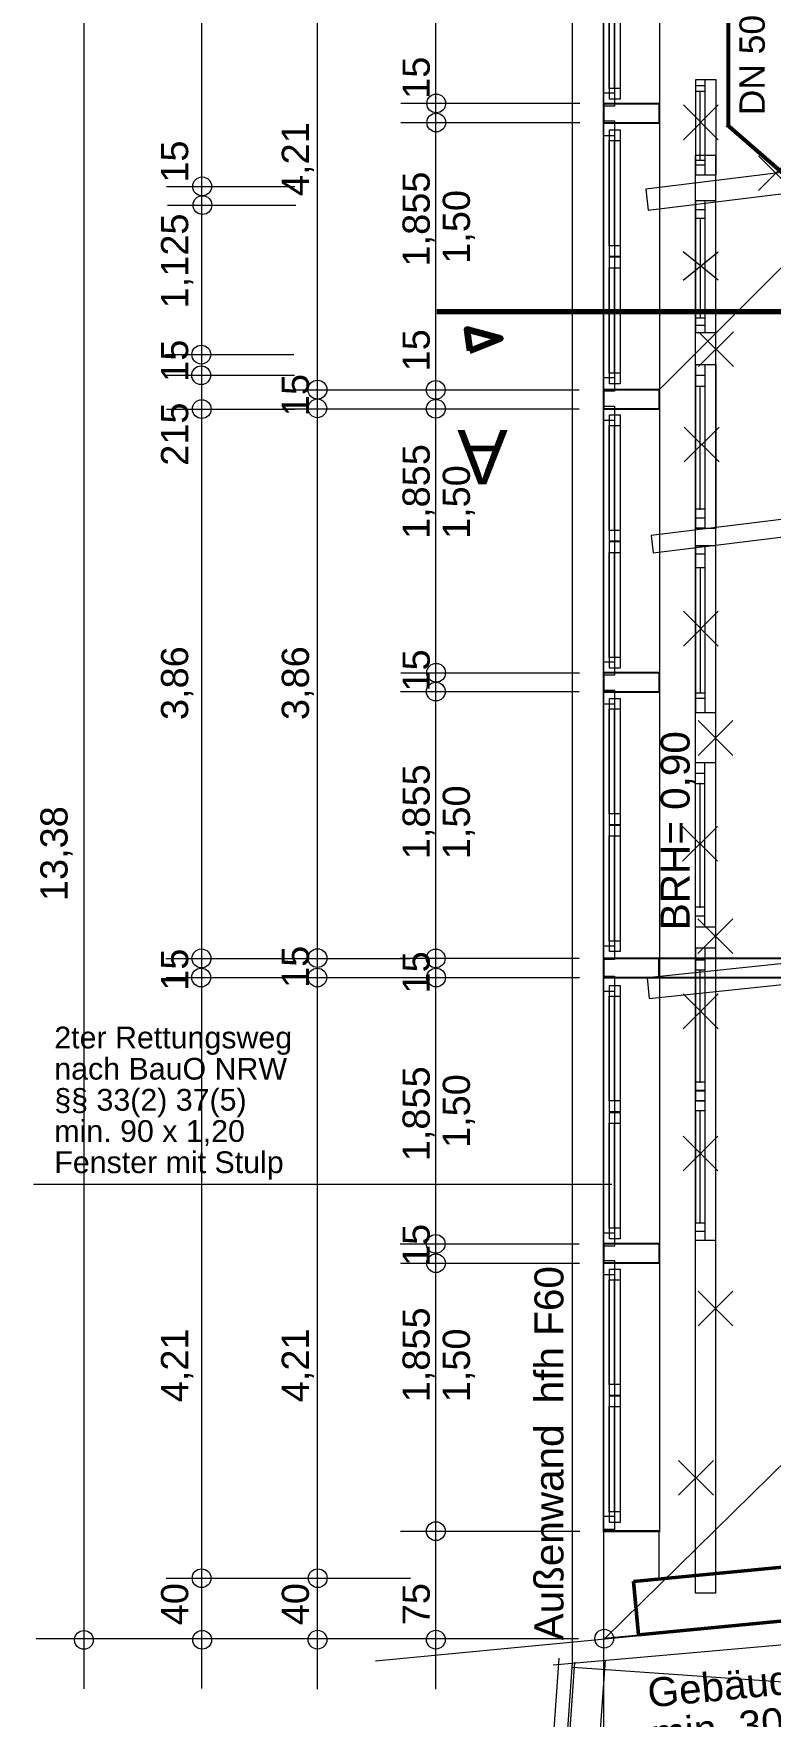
# Model space of a CAD drawing. Header units: millimetres. Extents: x 1501 to 41669, y -38 to 29710.
# Drawn here: x 1523 to 6690, y 6152 to 17957 of the extents above; entities that cross this region are included whole.
import ezdxf

# ---------------------------------------------------------------- set-up
doc = ezdxf.new("R2010")
doc.units = ezdxf.units.MM
doc.header["$LTSCALE"] = 50
doc.linetypes.add('PDF_56-4_56-4_0-0_0-0', pattern=[112.8, 56.4, -56.4, 0, 0])
doc.linetypes.add('PDF_564-4_176-4_70-6_176-4', pattern=[987.8, 564.4, -176.4, 70.6, -176.4])
for name, color, linetype in [('05_Linien_stark', 7, 'Continuous'), ('06_Linien_fein', 3, 'Continuous'), ('07_Bemassung', 6, 'Continuous'), ('08_Schnittlinie', 1, 'Continuous'), ('10_Text', 7, 'Continuous')]:
    doc.layers.add(name, color=color, linetype=linetype)
doc.styles.add('PLAN', font='arial.ttf')

msp = doc.modelspace()

# ---------------------------------------------------------------- linework, layer by layer
at = {"layer": '05_Linien_stark', "lineweight": 53}
for p, q in [((6396, 17301), (6396, 18532)), ((6386, 17319), (6850, 16915))]:
    msp.add_line(p, q, dxfattribs=at)
at = {"layer": '05_Linien_stark', "lineweight": 15}
for p, q in [((4098, 17468), (5353, 17468)), ((4099, 17334), (5353, 17334)), ((2455, 16884), (3354, 16884)), ((2461, 16754), (3361, 16754)), ((2461, 16754), (3361, 16754)), ((2449, 15705), (3348, 15705)), ((2452, 15560), (3352, 15560)), ((2452, 15560), (3352, 15560)), ((3267, 15457), (4167, 15457)), ((4095, 15457), (5349, 15457)), ((2456, 15323), (3356, 15323)), ((2456, 15323), (3356, 15323)), ((3267, 15324), (4166, 15324)), ((4095, 15325), (5349, 15325)), ((4098, 13473), (5352, 13473)), ((4096, 13341), (5350, 13341)), ((2450, 11469), (3349, 11469)), ((3261, 11469), (4161, 11469)), ((4094, 11470), (5349, 11470)), ((2453, 11335), (3352, 11335)), ((2453, 11335), (3352, 11335)), ((3264, 11335), (4164, 11335)), ((4098, 11335), (5352, 11335)), ((1523, 9885), (5578, 9885)), ((4094, 9466), (5349, 9466)), ((4096, 9332), (5351, 9332)), ((4096, 7451), (5354, 7451)), ((2453, 7121), (3352, 7121)), ((3268, 7121), (4167, 7121))]:
    msp.add_line(p, q, dxfattribs=at)
at = {"layer": '05_Linien_stark', "lineweight": 20}
for p, q in [((5516, 7449), (5918, 7449)), ((5907, 7455), (5907, 7106))]:
    msp.add_line(p, q, dxfattribs=at)
for points in [[(5521, 19356), (5913, 19356), (5913, 7453), (5521, 7453)], [(5521, 19335), (5596, 19335), (5596, 17540), (5521, 17540)], [(5521, 19235), (5596, 19235), (5596, 17448), (5521, 17448)], [(5560, 18309), (5636, 18309), (5636, 17572), (5560, 17572)], [(5561, 18385), (5636, 18385), (5636, 17498), (5561, 17498)], [(5521, 17344), (5596, 17344), (5596, 15541), (5521, 15541)], [(5521, 17243), (5596, 17243), (5596, 15449), (5521, 15449)], [(5561, 17282), (5636, 17282), (5636, 16393), (5561, 16393)], [(5560, 17208), (5636, 17208), (5636, 16469), (5560, 16469)], [(5560, 16314), (5636, 16314), (5636, 15574), (5560, 15574)], [(5561, 16390), (5636, 16390), (5636, 15500), (5561, 15500)], [(5521, 15344), (5596, 15344), (5596, 13548), (5521, 13548)], [(5521, 15244), (5596, 15244), (5596, 13456), (5521, 13456)], [(5561, 15282), (5636, 15282), (5636, 14396), (5561, 14396)], [(5560, 15208), (5636, 15208), (5636, 14472), (5560, 14472)], [(5560, 14317), (5636, 14317), (5636, 13580), (5560, 13580)], [(5561, 14393), (5636, 14393), (5636, 13506), (5561, 13506)], [(5521, 13350), (5596, 13350), (5596, 11556), (5521, 11556)], [(5521, 13254), (5596, 13254), (5596, 11461), (5521, 11461)], [(5561, 13293), (5636, 13293), (5636, 12406), (5561, 12406)], [(5560, 13219), (5636, 13219), (5636, 12483), (5560, 12483)], [(5561, 12403), (5636, 12403), (5636, 11517), (5561, 11517)], [(5560, 12328), (5636, 12328), (5636, 11591), (5560, 11591)], [(5521, 11344), (5596, 11344), (5596, 9542), (5521, 9542)], [(5521, 11240), (5596, 11240), (5596, 9450), (5521, 9450)], [(5561, 11278), (5636, 11278), (5636, 10392), (5561, 10392)], [(5560, 11204), (5636, 11204), (5636, 10469), (5560, 10469)], [(5561, 10389), (5636, 10389), (5636, 9503), (5561, 9503)], [(5560, 10314), (5636, 10314), (5636, 9577), (5560, 9577)], [(5521, 9351), (5596, 9351), (5596, 7555), (5521, 7555)], [(5521, 9251), (5596, 9251), (5596, 7463), (5521, 7463)], [(5560, 9215), (5636, 9215), (5636, 8480), (5560, 8480)], [(5561, 9289), (5636, 9289), (5636, 8403), (5561, 8403)], [(5561, 8400), (5636, 8400), (5636, 7513), (5561, 7513)], [(5560, 8325), (5636, 8325), (5636, 7587), (5560, 7587)]]:
    msp.add_lwpolyline(points, close=True, dxfattribs=at)
at = {"layer": '05_Linien_stark', "lineweight": 15}
for points in [[(6167, 17636), (6307, 17636), (6307, 16964), (6167, 16964)], [(6167, 17636), (6230, 17636), (6230, 16964), (6167, 16964)], [(6167, 17593), (6230, 17593), (6230, 17035), (6167, 17035)], [(6167, 17553), (6230, 17553), (6230, 17067), (6167, 17067)], [(6166, 17104), (6306, 17104), (6306, 7017), (6166, 7017)], [(6167, 16785), (6305, 16785), (6305, 15858), (6167, 15858)], [(6167, 16785), (6231, 16785), (6231, 15858), (6167, 15858)], [(6167, 16723), (6231, 16723), (6231, 15909), (6167, 15909)], [(6167, 16661), (6231, 16661), (6231, 15961), (6167, 15961)], [(6166, 15636), (6230, 15636), (6230, 14487), (6166, 14487)], [(6167, 15636), (6307, 15636), (6307, 14486), (6167, 14486)], [(6166, 15483), (6230, 15483), (6230, 14620), (6166, 14620)], [(6167, 15560), (6230, 15560), (6230, 14557), (6167, 14557)], [(5854, 14436), (5869, 14314), (11137, 14961), (11122, 15083)], [(6166, 14365), (6305, 14365), (6305, 13191), (6166, 13191)], [(6166, 14308), (6231, 14308), (6231, 13292), (6166, 13292)], [(6167, 14364), (6231, 14364), (6231, 13191), (6167, 13191)], [(6166, 14211), (6231, 14211), (6231, 13329), (6166, 13329)], [(6166, 12844), (6305, 12844), (6305, 11689), (6166, 11689)], [(6166, 12844), (6229, 12844), (6229, 11689), (6166, 11689)], [(6166, 12768), (6228, 12768), (6228, 11765), (6166, 11765)], [(6166, 12697), (6228, 12697), (6228, 11828), (6166, 11828)], [(5825, 11333), (5840, 11187), (11145, 11745), (11130, 11890)], [(6166, 11543), (6306, 11543), (6306, 9490), (6166, 9490)], [(6167, 11543), (6230, 11543), (6230, 10469), (6167, 10469)], [(6167, 11459), (6230, 11459), (6230, 10542), (6167, 10542)], [(6167, 11390), (6230, 11390), (6230, 10600), (6167, 10600)], [(6166, 10541), (6230, 10541), (6230, 9490), (6166, 9490)], [(6166, 10471), (6230, 10471), (6230, 9554), (6166, 9554)], [(6167, 10402), (6230, 10402), (6230, 9612), (6167, 9612)]]:
    msp.add_lwpolyline(points, close=True, dxfattribs=at)
at = {"layer": '05_Linien_stark', "lineweight": 25}
for points in [[(5522, 17466), (5910, 17466), (5910, 17328), (5522, 17328)], [(5522, 15460), (5910, 15460), (5910, 15323), (5522, 15323)], [(5522, 13475), (5910, 13475), (5910, 13338), (5522, 13338)], [(5522, 11471), (5910, 11471), (5910, 11333), (5522, 11333)], [(5910, 11471), (9765, 11471), (9765, 11333), (5910, 11333)], [(5523, 9468), (5911, 9468), (5911, 9330), (5523, 9330)]]:
    msp.add_lwpolyline(points, close=True, dxfattribs=at)
at = {"layer": '05_Linien_stark', "lineweight": 211}
msp.add_lwpolyline([(4582, 15732), (4797, 15817), (4562, 15882)], close=True, dxfattribs=at)
at = {"layer": '05_Linien_stark', "lineweight": 50}
msp.add_lwpolyline([(5730, 7099), (5766, 6724), (16709, 7778), (16673, 8153)], close=True, dxfattribs=at)
at = {"layer": '06_Linien_fein', "lineweight": 9}
for p, q in [((5302, 6519), (5302, 20416)), ((5598, 17569), (5598, 18311)), ((6199, 17067), (6199, 17550)), ((5598, 16467), (5598, 17211)), ((6200, 15958), (6200, 16660)), ((5598, 15570), (5598, 16316)), ((6834, 16382), (5912, 15460)), ((6199, 14617), (6199, 15481)), ((5598, 14470), (5598, 15211)), ((5598, 13577), (5598, 14320)), ((6200, 13327), (6200, 14212)), ((5598, 12481), (5598, 13221)), ((6197, 11825), (6197, 12700)), ((5598, 11587), (5598, 12330)), ((6199, 10597), (6199, 11388)), ((5598, 10467), (5598, 11207)), ((6199, 9609), (6199, 10400)), ((5598, 9573), (5598, 10316)), ((5598, 8478), (5598, 9218)), ((5598, 7584), (5598, 8327)), ((5166, 6514), (17014, 7550)), ((4749, -11), (5209, 6561)), ((4846, 3), (5303, 6528)), ((4862, 3), (5319, 6532)), ((5074, -15), (5533, 6547)), ((5304, 6497), (15072, 5814))]:
    msp.add_line(p, q, dxfattribs=at)
at = {"layer": '06_Linien_fein', "lineweight": 5}
for p, q in [((6080, 17211), (6324, 17456)), ((6324, 17211), (6080, 17456)), ((6080, 17211), (6324, 17456)), ((6324, 17211), (6080, 17456)), ((6606, 16856), (6850, 17100)), ((6850, 16856), (6606, 17100)), ((6606, 16856), (6850, 17100)), ((6850, 16856), (6606, 17100)), ((6078, 16228), (6323, 16427)), ((6323, 16228), (6078, 16427)), ((6078, 16228), (6323, 16427)), ((6323, 16228), (6078, 16427)), ((6187, 15621), (6431, 15865)), ((6431, 15621), (6187, 15865)), ((6187, 15621), (6431, 15865)), ((6431, 15621), (6187, 15865)), ((6085, 14953), (6330, 15197)), ((6330, 14953), (6085, 15197)), ((6085, 14953), (6330, 15197)), ((6330, 14953), (6085, 15197)), ((6080, 13659), (6325, 13904)), ((6325, 13659), (6080, 13904)), ((6080, 13659), (6325, 13904)), ((6325, 13659), (6080, 13904)), ((6183, 12892), (6427, 13137)), ((6427, 12892), (6183, 13137)), ((6183, 12892), (6427, 13137)), ((6427, 12892), (6183, 13137)), ((6075, 12151), (6320, 12395)), ((6320, 12151), (6075, 12395)), ((6075, 12151), (6320, 12395)), ((6320, 12151), (6075, 12395)), ((6182, 11503), (6427, 11747)), ((6427, 11503), (6182, 11747)), ((6182, 11503), (6427, 11747)), ((6427, 11503), (6182, 11747)), ((6078, 10976), (6323, 11220)), ((6323, 10976), (6078, 11220)), ((6078, 10976), (6323, 11220)), ((6323, 10976), (6078, 11220)), ((6078, 9978), (6322, 10222)), ((6322, 9978), (6078, 10222)), ((6078, 9978), (6322, 10222)), ((6322, 9978), (6078, 10222)), ((6183, 8891), (6427, 9135)), ((6427, 8891), (6183, 9135)), ((6183, 8891), (6427, 9135)), ((6427, 8891), (6183, 9135)), ((6047, 7703), (6291, 7947)), ((6291, 7703), (6047, 7947)), ((6047, 7703), (6291, 7947)), ((6291, 7703), (6047, 7947))]:
    msp.add_line(p, q, dxfattribs=at)
at = {"layer": '07_Bemassung', "lineweight": 15}
for p, q in [((5523, 2481), (5523, 29710)), ((1877, 6346), (1877, 20392)), ((2702, 6348), (2702, 20397)), ((3515, 6343), (3515, 20394)), ((4343, 6343), (4343, 20393)), ((3920, 6541), (18185, 7914)), ((1542, 6698), (5344, 6698))]:
    msp.add_line(p, q, dxfattribs=at)
at = {"layer": '07_Bemassung', "linetype": 'PDF_56-4_56-4_0-0_0-0', "lineweight": 9}
msp.add_line((5531, 6700), (11128, 12200), dxfattribs=at)
at = {"layer": '07_Bemassung', "lineweight": 20}
msp.add_line((5524, 6700), (6039, 6750), dxfattribs=at)
at = {"layer": '07_Bemassung', "lineweight": 15}
msp.add_lwpolyline([(5816, 16866), (5834, 16719), (12644, 17556), (12626, 17702)], close=True, dxfattribs=at)
at = {"layer": '07_Bemassung', "lineweight": 18}
for centre, radius in [((4347, 17467), 65.8), ((4347, 17333), 65.8), ((2705, 16885), 66.2), ((2707, 16754), 65.8), ((2699, 15705), 66.2), ((2698, 15560), 65.8), ((3514, 15459), 66.2), ((4343, 15457), 65.8), ((2702, 15323), 65.8), ((3513, 15328), 65.8), ((4344, 15325), 65.8), ((4346, 13473), 65.8), ((4344, 13341), 65.8), ((2700, 11469), 66.2), ((3514, 11471), 65.8), ((4343, 11469), 65.8), ((2698, 11335), 65.8), ((3513, 11335), 65.8), ((4346, 11335), 65.8), ((4343, 9466), 65.8), ((4345, 9331), 65.8), ((4344, 7451), 65.8), ((2701, 7121), 65.8), ((3516, 7121), 65.8), ((1876, 6688), 65.8), ((2705, 6689), 65.8), ((3514, 6690), 65.8), ((4344, 6690), 65.8), ((5525, 6697), 65.8)]:
    msp.add_circle(centre, radius, dxfattribs=at)
at = {"layer": '08_Schnittlinie', "linetype": 'PDF_564-4_176-4_70-6_176-4', "lineweight": 70}
msp.add_line((4350, 16008), (8172, 16008), dxfattribs=at)

# ---------------------------------------------------------------- texts
at = {"layer": '07_Bemassung', "style": 'PLAN'}
for s, p in [('15', (4301, 17499)), ('4,21', (3454, 16817)), ('15', (2607, 16911)), ('1,855', (4301, 16323)), ('1,50', (4583, 16342)), ('1,125', (2607, 16029)), ('15', (4301, 15587)), ('15', (2607, 15514)), ('15', (3454, 15273)), ('215', (2607, 14925)), ('1,855', (4301, 14411)), ('1,50', (4583, 14411)), ('3,86', (2607, 13141)), ('3,86', (3454, 13141)), ('15', (4301, 13341)), ('1,855', (4301, 12165)), ('1,50', (4583, 12165)), ('13,38', (1761, 11871)), ('15', (2607, 11242)), ('15', (3454, 11262)), ('15', (4301, 11223)), ('1,855', (4301, 10046)), ('1,50', (4583, 10139)), ('15', (4301, 9311)), ('1,855', (4301, 8355)), ('4,21', (2607, 8355)), ('4,21', (3454, 8355)), ('1,50', (4583, 8355)), ('40', (2607, 6791)), ('40', (3454, 6791)), ('75', (4301, 6791))]:
    msp.add_text(s, height=190.5, rotation=90, dxfattribs=at).set_placement(p)
at = {"layer": '10_Text', "style": 'PLAN'}
for s, height, rotation, p in [('DN 50', 177.8, 90, (6651, 17384)), ('A', 381, 180, (4849, 15177)), ('BRH= 0,90', 203.2, 90, (6124, 11667)), ('hfh F60', 203.2, 90, (5239, 8348)), ('Außenwand', 203.2, 90, (5239, 6685)), ('Gebäudeabschlusswand Brandwand hfh F 60 m', 203.2, 5.5, (5839, 6214)), ('min. 30 cm über Dachhaut', 203.2, 5.5, (5867, 5924))]:
    msp.add_text(s, height=height, rotation=rotation, dxfattribs=at).set_placement(p)
for s, p in [('2ter Rettungsweg', (1668, 10838)), ('nach BauO NRW', (1668, 10619)), ('§§ 33(2) 37(5)', (1668, 10401)), ('min. 90 x 1,20', (1668, 10182)), ('Fenster mit Stulp', (1668, 9963))]:
    msp.add_text(s, height=152.4, dxfattribs=at).set_placement(p)

doc.saveas('drawing.dxf')
